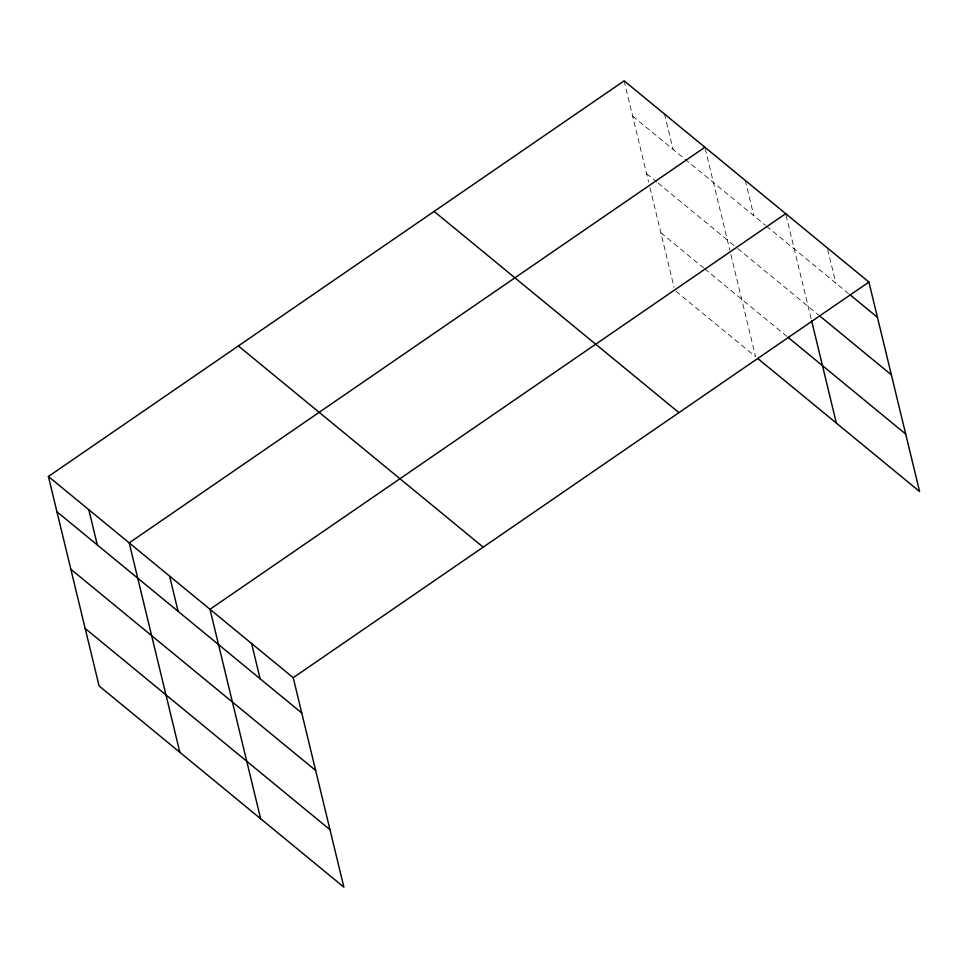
<?xml version="1.0" encoding="UTF-8"?>
<svg xmlns="http://www.w3.org/2000/svg" width="968" height="968" viewBox="0 0 968 968"><rect width="100%" height="100%" fill="white"/><g stroke="black" fill="none" stroke-linecap="round" stroke-linejoin="round"><path stroke-width="0.73" stroke-dasharray="4.84 3.63" d="M632.649 116.136L765.373 225.229M766.535 226.173L848.561 293.606M646.551 173.611L656.945 182.141M658.095 183.097L736.575 247.602M737.737 248.546L818.541 314.963M660.878 232.828L703.579 267.918M704.74 268.874L786.681 336.223M675.942 291.247L755.572 356.708L730.078 251.293M827.664 249.345L835.844 283.152M786.052 215.138L811.208 319.101M745.3 180.459L753.83 215.743M705.261 148.733L729.727 249.877M664.508 114.055L673.05 149.338M624.118 80.852L648.596 182.069M649.964 187.707L674.091 287.423"/><path stroke-width="1.45" d="M48.4 476.474L293.219 677.697L343.882 887.148L99.075 685.925L48.4 476.474L624.118 80.852L868.925 282.075L919.6 491.526L757.884 358.596M704.91 147.257L129.192 542.879L179.854 752.33M785.689 213.662L209.983 609.283L260.646 818.722M293.219 677.697L868.925 282.075M849.722 294.55L877.468 317.359M819.69 315.919L891.371 374.834M787.831 337.179L905.697 434.051M434.124 211.411L678.943 412.634M238.382 345.927L483.201 547.15M56.93 511.757L301.75 712.98M70.833 569.232L315.653 770.455M85.16 628.45L329.979 829.673M811.547 320.517L836.364 423.101M251.595 643.49L260.126 678.774M169.582 576.081L178.112 611.365M88.79 509.676L97.332 544.96"/></g></svg>
